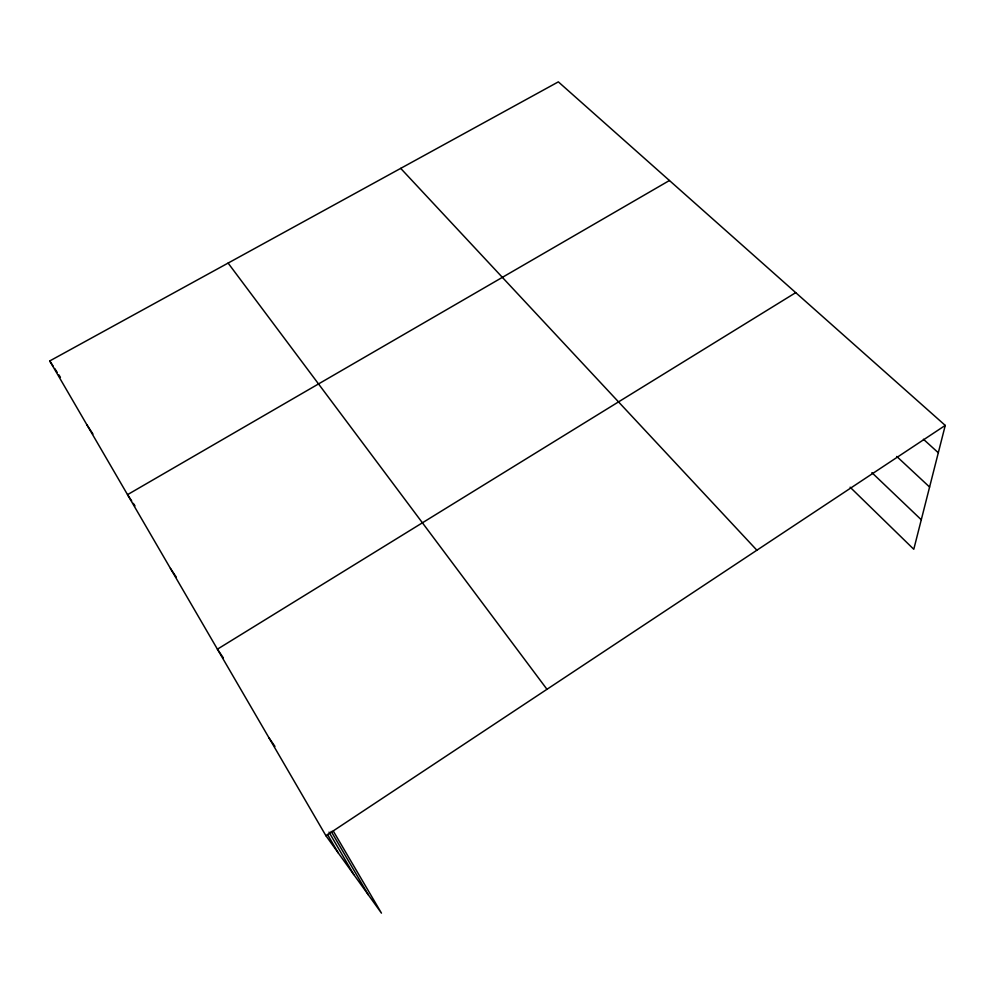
<?xml version="1.0" encoding="UTF-8"?>
<svg xmlns="http://www.w3.org/2000/svg" width="995" height="995" viewBox="0 0 995 995"><rect width="100%" height="100%" fill="white"/><g stroke="black" fill="none" stroke-linecap="round" stroke-linejoin="round"><path stroke-width="1.49" d="M333.238 830.962L381.458 913.136L325.937 835.75L49.75 360.949L558.344 81.864L945.25 425.412L913.783 549.277L850.116 487.202M325.937 835.75L945.25 425.412M795.726 292.642L217.42 649.188L223.39 657.944M669.448 180.505L127.522 494.664L131.663 500.895M923.422 439.243L938.31 452.75M896.744 456.444L929.591 487.028M871.906 472.65L921.283 519.763M400.699 168.366L756.884 550.223M228.104 263.078L546.976 689.299M268.998 737.867L274.943 746.412M170.456 568.456L176.364 577.249M133.318 503.383L134.984 505.87M86.988 424.977L92.933 434.007M49.75 360.949L53.033 365.986M54.675 368.498L57.138 372.267M58.792 374.779L60.434 377.304M331.173 831.372L368.399 894.928M328.997 832.143L353.785 874.568M327.504 834.457L338.35 853.051"/></g></svg>
